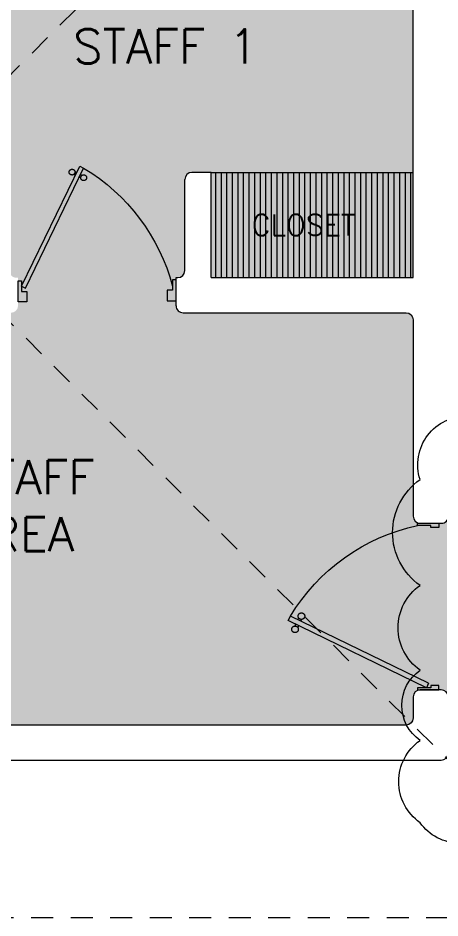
# Model space of a CAD drawing. Header units: metres. Extents: x 8 to 2416, y -346 to 476.
# Drawn here: x 124.92 to 127.32, y -191.69 to -186.56 of the extents above; entities that cross this region are included whole.
import ezdxf

# ---------------------------------------------------------------- set-up
doc = ezdxf.new("R2010")
doc.units = ezdxf.units.M
doc.linetypes.add('0', pattern=[0])
doc.linetypes.add('HIDDEN2', pattern=[0.1875, 0.125, -0.0625])
doc.layers.get('0').update_dxf_attribs({"color": 250, "linetype": '0', "lineweight": 20})
for name, color, linetype, lineweight in [('A-DOOR', 35, 'Continuous', 5), ('A-WALL', 250, 'Continuous', 20), ('baños', 140, 'Continuous', 0), ('closets', 253, 'Continuous', 0), ('SE-3', 253, 'Continuous', 5), ('textos', 7, 'Continuous', 0)]:
    doc.layers.add(name, color=color, linetype=linetype, lineweight=lineweight)
doc.layers.add('Techos 1', color=7, linetype='HIDDEN2', lineweight=9, true_color=0x42391a)
doc.styles.get("Standard").update_dxf_attribs({"font": 'arial.ttf', "height": 0.1875})

# ---------------------------------------------------------------- blocks, each defined once
blk = doc.blocks.new('P90')
at = {"layer": 'A-DOOR'}
for p, q in [((-0.04763083282114167, -0.8575866078958256), (0.636432514468197, -0.5264411160955547)), ((-0.03678082331271071, -0.8799999999814077), (0.647282523976628, -0.5488545081811367)), ((0.5843462005145739, -0.5516553717665715), (0.579994248867024, -0.5426653338130905)), ((0.5992280044015388, -0.5444512986345558), (0.5948760529868196, -0.5354612606810747)), ((0.647282523976628, -0.5488545081811367), (0.636432514468197, -0.5264411160955547)), ((0.5951962097901742, -0.5740687638521536), (0.599548161437724, -0.5830588016892193)), ((0.6100780139099697, -0.5668646907201378), (0.614429965324689, -0.5758547286736189)), ((-0.03678082331271071, -0.8799999999814077), (-0.04763083282114167, -0.8575866078958256))]:
    blk.add_line(p, q, dxfattribs=at)
for points in [[(-0.05999999982304871, -0.02000000001862645), (-0.05999999982304871, -0.04999999993015081), (-0.1199999998789281, -0.04999999993015081), (-0.1199999998789281, 0), (0, 0), (0, -0.02000000001862645)], [(-0.06678082334065039, -0.8799999999814077), (-0.06678082334065039, -0.849999999953468), (-0.1267808233965297, -0.849999999953468), (-0.1267808233965297, -0.9000000000000341), (-0.006780823517601675, -0.9000000000000341), (-0.006780823517601675, -0.8799999999814077)]]:
    blk.add_lwpolyline(points, close=True, dxfattribs=at)
blk.add_arc((-0.3258824736581118, -1.104976062896867), 1.122832499157005, 31.01389897194515, 75.07969121929474, dxfattribs=at)
for points in [[(0.5812270151805023, -0.5096414988860829), (0.5856572274938117, -0.5096497449325739), (0.5933223347533385, -0.5140942400088875), (0.5977382647693048, -0.5217758390121503), (0.5977217726763229, -0.5306362638715996), (0.5932772776000093, -0.5383013710147111), (0.5855956787131618, -0.5427173009142621), (0.5767352538537125, -0.5427008088212801), (0.5690701465941856, -0.5382563139777972), (0.56465421681105, -0.5305747149745343), (0.5646707086712013, -0.5217142899986698), (0.5691152037475149, -0.5140491829719736), (0.5767968026343624, -0.5096332529560073), (0.5812270151805023, -0.5096414988860829)], [(0.6132587480246912, -0.5758110076189382), (0.6176889605708311, -0.5758192536654292), (0.6253540675975273, -0.5802637485089122), (0.6297699976134936, -0.587945347512175), (0.6297535055205117, -0.5968057724880396), (0.6253090106770287, -0.6044708795147358), (0.6176274115573506, -0.6088868095307021), (0.6087669866979013, -0.6088703175541355), (0.6011018796712051, -0.6044258224778218), (0.5966859496552388, -0.596744223474559), (0.5967024417482207, -0.5878837986151098), (0.6011469365917037, -0.5802186914719982), (0.6088285357113818, -0.5758027615724473), (0.6132587480246912, -0.5758110076189382)]]:
    blk.add_open_spline(points, degree=2, dxfattribs=at)
blk = doc.blocks.new('puerta 1.00')
at = {"layer": 'A-DOOR'}
for p, q in [((-0.1499909777825792, -0.01249999999998863), (-0.9369131065861893, -0.3949003899592327)), ((-0.1376018300305759, -0.03799499105906534), (-0.9245239588341292, -0.4203953810183521)), ((-0.1376018300305759, -0.03799499105906534), (-0.1499909777825792, -0.01249999999998863)), ((-0.8776654875668441, -0.3661093421694943), (-0.8826347892953663, -0.3558832712826359)), ((-0.9369131065861893, -0.3949003899592185), (-0.9245239588341292, -0.4203953810182952)), ((-0.8945933787151716, -0.3743353558235185), (-0.8995626804436938, -0.3641092849366885)), ((-0.8822042309632252, -0.3998303468828937), (-0.8772349292346462, -0.4100564177697379)), ((-0.8652763398148409, -0.391604333228571), (-0.8603070380863755, -0.4018304041154153))]:
    blk.add_line(p, q, dxfattribs=at)
for points in [[(-0.08000000000000003, 0), (-0.07999999999977266, -0.02502577938815875), (-0.1250000000001364, -0.02502577938815875), (-0.1250000000001364, -0.01249999999998863), (-0.2000000000002728, -0.01249999999998863), (-0.2000000000002728, 0), (-0.08000000000000003, 0)], [(-0.08000000000000003, -0.949999999999676), (-0.07999999999977266, -0.9249742206115172), (-0.1250000000001364, -0.9249742206115172), (-0.1250000000001364, -0.9374999999996874), (-0.2000000000002728, -0.9374999999996874), (-0.2000000000002728, -0.949999999999676), (-0.08000000000000003, -0.949999999999676)]]:
    blk.add_lwpolyline(points, dxfattribs=at)
blk.add_arc((0.0366406024470507, 0.1601847667154885), 1.12290276596214, 211.1335814021241, 257.8342745107439, dxfattribs=at)
for points in [[(-0.8982293876285894, -0.3641570476290497), (-0.9032723932726299, -0.3641552480922314), (-0.9120053357341931, -0.3591091255589873), (-0.9170452244890726, -0.3503725840241714), (-0.9170416254155498, -0.3402865727359341), (-0.9119955028824052, -0.3315536302744846), (-0.9032589613473192, -0.3265137415195056), (-0.8931729500592382, -0.3265173405931563), (-0.8844400075977319, -0.3315634631261162), (-0.8794001188427956, -0.3403000046612163), (-0.8794037179163752, -0.3503860159494536), (-0.8844498404495198, -0.3591189584108889), (-0.8931863819846058, -0.3641588471658821), (-0.8982293876285894, -0.3641570476290497)], [(-0.8616537628267338, -0.4394241479959078), (-0.8666967684707743, -0.4394223484592317), (-0.8754297109322806, -0.4343762259259734), (-0.8804695996872169, -0.4256396843908874), (-0.8804660006136942, -0.4155536731029486), (-0.8754198780805496, -0.4068207306414706), (-0.8666833365455204, -0.4017808418864917), (-0.8565973252574395, -0.4017844409598581), (-0.8478643827958763, -0.4068305634931022), (-0.8428244940409968, -0.4155671050282024), (-0.8428280931145196, -0.4256531163161554), (-0.8478742156476073, -0.4343860587779034), (-0.8566107571826933, -0.4394259475325839), (-0.8616537628267338, -0.4394241479959078)]]:
    blk.add_open_spline(points, degree=2, dxfattribs=at)
blk = doc.blocks.new('PL BASE 1N NASAS 09')
at = {"layer": 'closets', "transparency": 33554687}
h = blk.add_hatch(dxfattribs=at)
h.set_pattern_fill('LINE', color=256, scale=0.01, angle=90)
h.set_pattern_definition([(90, (-221.6194714636594, 143.8162787794183), (-0.03175, 1.944126793646423e-18), [])])
h.paths.add_polyline_path([(-115.7810712337413, -51.89971880325273), (-114.6315273407581, -51.89971880325273), (-114.6315273407581, -52.49971880325275), (-115.7810712337413, -52.49971880325275)])
at = {"layer": 'A-WALL'}
for p, q in [((-114.6310712337411, -52.49971880325275), (-114.6310712337411, -49.08971878348911)), ((-115.781071233742, -51.89971880325273), (-115.891071233741, -51.89971880325277)), ((-115.7810712337413, -52.49971880325275), (-115.7810712337413, -51.89971880325273)), ((-115.9310712337411, -52.45971880325254), (-115.931071233741, -51.93971880325277)), ((-115.9810636228578, -52.49971880325258), (-115.9710712337411, -52.49971880325253)), ((-115.981063622858, -52.6597188032525), (-115.9810636228578, -52.49971880325258)), ((-115.7810712337419, -52.49971880325275), (-114.631071233741, -52.49971880325275))]:
    blk.add_line(p, q, dxfattribs=at)
blk.add_lwpolyline([(-115.9416182694311, -52.69971880325252), (-114.6710908431426, -52.69971880325274, -0.4140857397197507), (-114.6310908469521, -52.73970134591097), (-114.6306020260978, -53.8597362605948, 0.4140857397197523), (-114.5906020299073, -53.89971880325302), (-114.4704910777573, -53.89971880325302, 0.4154285380024995), (-114.4304914216101, -53.85955294758179), (-114.4310712337411, -53.71971880325267, -0.4142135623730677), (-114.3610712337411, -53.64971880325267), (-113.6510712337412, -53.64971880325267)], format="xyb", dxfattribs=at)
blk.add_lwpolyline([(-114.6710712337411, -55.04971880325276), (-116.9910636228577, -55.04971880325282, 0.4142135623730878), (-117.0310636228577, -55.08971880325281), (-117.0310636228577, -55.20971880325275, 0.414213562373095), (-116.9910636228577, -55.24971880325275), (-114.4710712337411, -55.24971880325275, 0.414213562373095), (-114.4310712337411, -55.20971880325275), (-114.4310712337411, -54.8897188032527, 0.414213562373095), (-114.4710712337411, -54.8497188032527), (-114.5910712337411, -54.8497188032527, 0.414213562373095), (-114.6310712337411, -54.8897188032527), (-114.6310712337411, -55.00971880325276, -0.4142135623730878)], format="xyb", close=True, dxfattribs=at)
for centre, start, end in [((-115.891071233741, -51.93971880325277), 90.00000000002038, 179.9999999999886), ((-115.9710712337411, -52.45971880325253), 270, 359.9999999999884), ((-115.941063622858, -52.6597188032525), 179.9999999999349, 270.0000000000533)]:
    blk.add_arc(centre, 0.04, start, end, dxfattribs=at)
at = {"layer": 'closets', "transparency": 33554687}
blk.add_line((-115.781071233742, -51.89971880325273), (-114.6310712337411, -51.89971880325273), dxfattribs=at)
at = {"layer": 'Techos 1'}
for p, q in [((-113.5310712337411, -47.94971880325273), (-117.6310712337414, -52.04971880325266)), ((-117.6310712337414, -52.04971880325255), (-113.5310712337411, -56.14971880325268)), ((-113.5310712337411, -56.1497188032528), (-123.3310712337411, -56.14979643551813))]:
    blk.add_line(p, q, dxfattribs=at)
at = {"layer": 'A-DOOR', "xscale": -1}
for name, p, rotation in [('P90', (-115.9810636228579, -52.51143349058855), 270), ('puerta 1.00', (-114.4056151267242, -54.8497188032527), 180)]:
    blk.add_blockref(name, p, dxfattribs=dict(at, rotation=rotation))
at = {"layer": 'textos'}
for s, insert, char_height, width, attachment_point in [('{\\Fromans|c0; STAFF 1}', (-116.7007743027714, -51.27846926052511), 0.195, 3.404876511770499, 7), ('\\pxqc;{\\Fromans|c0;\\H0.8x;CLOSET\\H1.25x; }', (-113.5584421365774, -52.25986890605866), 0.15, 3.392973974809148, 9), ('{\\Fromans|c0;STAFF \\PAREA}', (-117.1966415187895, -54.05956603249798), 0.195, 3.422973974809149, 7)]:
    blk.add_mtext(s, dxfattribs=dict(at, insert=insert, char_height=char_height, width=width, attachment_point=attachment_point))
blk = doc.blocks.new('PL MUEBLES 1N NASAS 09')
at = {"layer": 'baños'}
blk.add_blockref('PL BASE 1N NASAS 09', (162.2615445691817, 88.20329366328178), dxfattribs=at)

msp = doc.modelspace()

# ---------------------------------------------------------------- hatches: boundary and pattern name
at = {"layer": 'SE-3', "true_color": 0x84b4e1, "transparency": 33554508}
h = msp.add_hatch(color=151, dxfattribs=at)
h.dxf.hatch_style = 1
edge = h.paths.add_edge_path()
edge.add_line((125.86707258368, -187.4725323919426), (125.8670649727963, -188.0025323919423))
edge.add_arc((125.8255713110788, -188.0019136970014), 0.0414982740141944, 258.1823765338926, 359.14574947685117, ccw=False)
edge.add_line((125.8170725836796, -188.0425323919428), (125.8170725836794, -188.2025323919422))
edge.add_arc((125.8570725836794, -188.2025323919423), 0.04000000000002046, 179.9999999999186, 267.736574457352)
edge.add_line((125.8554928255214, -188.2425011843204), (124.8800931843831, -188.2423989578966))
edge.add_arc((124.8768286906964, -188.2025323919425), 0.04000000000000661, 274.6812492377267, 360)
edge.add_line((124.9168286906964, -188.2025323919425), (124.9168286906962, -188.0425323919424))
edge.add_arc((124.9086667403249, -188.0017391865262), 0.04160171921915043, 181.0925047706699, 281.314401668648, ccw=False)
edge.add_line((124.8670725836781, -188.0025323919424), (124.8670725836799, -186.4325323919426))
edge.add_arc((124.82707258368, -186.4325323919424), 0.03999999999990678, 359.999999999715, 447.2736890062206)
edge.add_line((124.8289751896565, -186.3925776664335), (124.7570725836793, -186.3925323919425))
edge.add_arc((124.7570725836794, -186.4325323919425), 0.04000000000004889, 90.00000000006106, 179.9999999999593)
edge.add_line((124.7170725836793, -186.4325323919425), (124.7172382158605, -185.5561687555789))
edge.add_arc((124.7570725836791, -185.5525323919425), 0.03999999999998747, 185.2159085704919, 270.0000000000407)
edge.add_line((124.7570725836791, -185.5925323919425), (124.8270725836799, -185.5925323919425))
edge.add_arc((124.8270725836799, -185.5525323919425), 0.03999999999999204, 270, 360)
edge.add_line((124.8670725836799, -185.5525323919425), (124.8670725836817, -184.660890981596))
edge.add_arc((124.9369795978035, -184.6624569973396), 0.06992455240287242, 90.11011509980591, 178.7167083371552, ccw=False)
edge.add_line((124.9368452119135, -184.5925325740729), (127.117064651463, -184.5925322048082))
edge.add_arc((127.1170646533369, -184.6425325242678), 0.05000031945954223, 0.00015163260360395725, 90.00000214738282, ccw=False)
edge.add_line((127.1670649727963, -184.6425323919425), (127.1670725836792, -187.4425323919425))
edge.add_line((127.1670725836792, -187.4425323919425), (127.1670649727963, -188.0425323919426))
edge.add_line((127.1670649727963, -188.0425323919426), (126.0170649727956, -188.0425323919426))
edge.add_line((126.0170649727955, -188.0425323919426), (126.0170649727954, -187.4425323919425))
edge.add_line((126.0170649727954, -187.4425323919425), (125.89707258368, -187.4425323919426))
edge.add_arc((125.89707258368, -187.4725323919426), 0.03000000000000114, 90.00000000002716, 180)
h = msp.add_hatch(color=151, dxfattribs=at)
h.dxf.hatch_style = 1
edge = h.paths.add_edge_path()
edge.add_line((120.9170938808583, -188.2425323919425), (127.1325254844319, -188.2429095667856))
edge.add_arc((127.1270453633949, -188.2825323919425), 0.03999999999989107, 0.02500580081488124, 82.12553883484401, ccw=False)
edge.add_line((127.1670453595854, -188.2825149346008), (127.1675341804396, -189.4025498492846))
edge.add_arc((127.2075341766301, -189.4025323919428), 0.0400000000000016, 180.0250058009369, 270)
edge.add_line((127.2075341766301, -189.4425323919428), (127.3276451287801, -189.4425323919428))
edge.add_arc((127.3276451287801, -189.4025323919428), 0.04000000000002046, 269.9999999999797, 360.237571434812)
edge.add_line((127.3676447849273, -189.4023665362682), (127.3670649727963, -190.4325323919425))
edge.add_arc((127.3270649727963, -190.4325323919425), 0.04000000000002046, 4.071109992271219e-11, 89.99999999997965)
edge.add_line((127.3270649727963, -190.3925323919425), (127.2070649727963, -190.3925323919425))
edge.add_arc((127.2070649727962, -190.4325323919425), 0.03999999999996362, 89.99999999993894, 179.9644306706708)
edge.add_line((127.1670649805042, -190.4325075598677), (127.1670649727963, -190.5525323919425))
edge.add_arc((127.1270649727963, -190.5525323919426), 0.03999999999994941, -90.0000000000814, 4.0813574742060155e-11, ccw=False)
edge.add_line((127.1270649727963, -190.5925323919425), (120.8670649727963, -190.5933179863085))
edge.add_line((120.8670649727963, -190.5933179863085), (120.8670649727963, -188.2825323919424))
edge.add_arc((120.9087403210885, -188.2833705506232), 0.04168377580369747, 78.43946515682342, 178.847844498456, ccw=False)

# ---------------------------------------------------------------- linework, layer by layer
at = {"color": 6}
msp.add_lwpolyline([(131.4063781296095, -191.1494630959335, -0.52056705), (130.9511233509196, -191.1494630959335, -0.52056705), (130.555155863305, -191.1494630959335, -0.52056705), (130.0978359988072, -191.1494630959335, -0.52056705), (129.5969357027776, -191.1494630959335, -0.52056705), (129.0439301382361, -191.1494630959335, -0.52056705), (128.6262843360571, -191.1494630959335, -0.52056705), (128.073909487378, -191.1494630959335, -0.52056705), (127.6528659578107, -191.1494630959335, -0.52056705), (127.206671772502, -191.1494630959335, -0.52056705), (127.206671772502, -190.6808412100931, -0.52056705), (127.206671772502, -190.2797262672136, -0.52056705), (127.206671772502, -189.7966792992275, -0.52056705), (127.206671772502, -189.1938878728941, -0.52056705), (127.4808513214167, -188.8322753138953, -0.52056705), (127.8746316491854, -188.8322753138953, -0.52056705), (128.4890608004657, -188.8322753138953, -0.52056705), (128.9274897075979, -188.8322753138953, -0.52056705), (129.3597843943254, -188.8322753138953, -0.52056705), (129.8085285576604, -188.8322753138953, -0.52056705), (130.1934483448447, -188.8322753138953, -0.52056705), (130.7076750566787, -188.8322753138953, -0.52056705), (131.1706510182661, -188.8322753138953, -0.52056705)], format="xyb", dxfattribs=at)

# ---------------------------------------------------------------- block references
msp.add_blockref('PL MUEBLES 1N NASAS 09', (79.53659163735571, -223.7461072519716))

doc.saveas('drawing.dxf')
